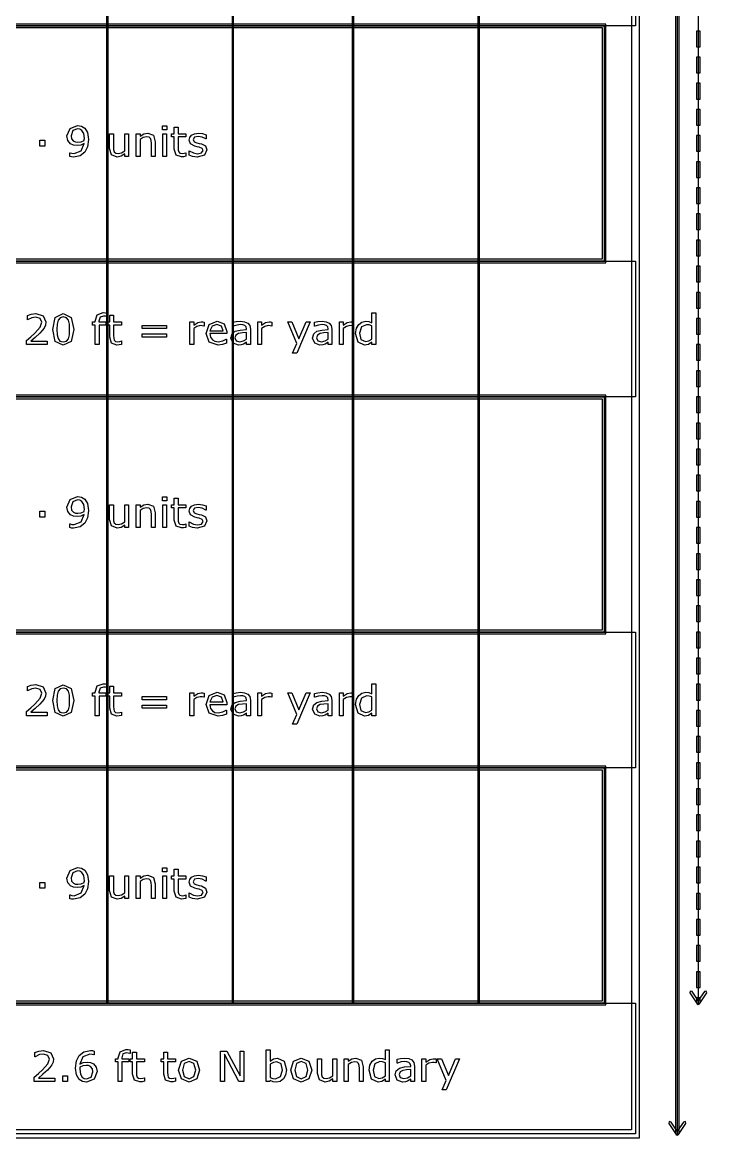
# Model space of a CAD drawing. Extents: x -1 to 182, y 89 to 480.
# Drawn here: x 123 to 157.6, y 345.1 to 401.6 of the extents above; entities that cross this region are included whole.
import ezdxf

# ---------------------------------------------------------------- set-up
doc = ezdxf.new("R2010")
doc.units = 0

msp = doc.modelspace()

# ---------------------------------------------------------------- linework, layer by layer
at = {"layer": 'Layer 1', "color": 7}
for points in [[(94.522277, 464.807125), (94.522277, 345.083318), (154.185743, 345.083318), (154.185743, 464.807125), (94.522277, 464.807125)], [(156.011469, 464.608688), (156.011469, 345.281755), (156.196471, 345.281755), (156.196471, 464.608688), (156.011469, 464.608688)], [(127.224632, 457.72953), (127.224632, 351.89633), (127.304214, 351.89633), (127.304214, 457.72953), (127.224632, 457.72953)], [(133.574624, 457.72953), (133.574624, 351.89633), (133.654206, 351.89633), (133.654206, 457.72953), (133.574624, 457.72953)], [(139.660033, 457.72953), (139.660033, 351.89633), (139.739615, 351.89633), (139.739615, 457.72953), (139.660033, 457.72953)], [(146.010025, 457.72953), (146.010025, 351.89633), (146.089607, 351.89633), (146.089607, 457.72953), (146.010025, 457.72953)], [(96.308212, 401.373351), (152.399808, 401.373351), (152.399808, 389.467116), (96.308212, 389.467116), (96.308212, 401.373351)], [(96.400713, 401.28085), (152.307307, 401.28085), (152.307307, 389.559617), (96.400713, 389.559617), (96.400713, 401.28085)], [(96.308212, 382.587958), (152.399808, 382.587958), (152.399808, 370.681723), (96.308212, 370.681723), (96.308212, 382.587958)], [(96.400713, 382.495457), (152.307307, 382.495457), (152.307307, 370.774224), (96.400713, 370.774224), (96.400713, 382.495457)], [(96.308212, 363.802565), (152.399808, 363.802565), (152.399808, 351.89633), (96.308212, 351.89633), (96.308212, 363.802565)], [(96.400713, 363.710064), (152.307307, 363.710064), (152.307307, 351.988831), (96.400713, 351.988831), (96.400713, 363.710064)]]:
    msp.add_lwpolyline(points, close=True, dxfattribs=at)
for points in [[(94.919151, 464.410251), (153.788869, 464.410251), (153.788869, 345.480192), (94.919151, 345.480192), (94.919151, 464.410251)], [(156.10397, 464.608688), (156.10397, 345.281755)], [(157.162302, 464.608688), (157.162302, 351.89633)], [(127.264423, 457.72953), (127.264423, 351.89633)], [(133.614415, 457.72953), (133.614415, 351.89633)], [(139.699824, 457.72953), (139.699824, 351.89633)], [(146.049816, 457.72953), (146.049816, 351.89633)], [(94.720714, 408.252509), (153.987306, 408.252509), (153.987306, 401.373351), (94.720714, 401.373351), (94.720714, 408.252509)], [(96.215711, 401.465852), (96.215711, 389.374615), (152.492309, 389.374615), (152.492309, 401.465852), (96.215711, 401.465852)], [(157.069801, 401.108768), (157.069801, 400.315019), (157.254803, 400.315019), (157.254803, 401.108768), (157.069801, 401.108768)], [(157.069801, 399.785853), (157.069801, 398.992104), (157.254803, 398.992104), (157.254803, 399.785853), (157.069801, 399.785853)], [(157.069801, 398.462938), (157.069801, 397.669189), (157.254803, 397.669189), (157.254803, 398.462938), (157.069801, 398.462938)], [(157.069801, 397.140023), (157.069801, 396.346274), (157.254803, 396.346274), (157.254803, 397.140023), (157.069801, 397.140023)], [(126.309442, 395.620737), (126.262934, 395.254869), (126.124443, 394.974784), (125.888798, 394.792883), (125.556003, 394.728804), (125.454718, 394.734995), (125.369966, 394.752564), (125.369966, 394.949969), (125.380312, 394.949969), (125.46506, 394.919997), (125.587017, 394.906556), (125.944617, 395.042983), (126.095511, 395.421255), (125.914645, 395.338573), (125.729643, 395.313781), (125.557042, 395.332381), (125.403047, 395.404729), (125.265588, 395.564926), (125.220115, 395.797468), (125.375142, 396.180907), (125.753413, 396.3287), (125.960119, 396.293561), (126.126518, 396.19021), (126.26191, 395.969034), (126.30945, 395.620734), (126.309442, 395.620737)], [(126.100671, 395.665179), (126.067598, 395.922528), (125.976647, 396.073423), (125.872261, 396.139569), (125.751339, 396.160232), (125.515693, 396.067213), (125.429913, 395.805731), (125.457816, 395.645534), (125.551867, 395.537015), (125.654187, 395.493605), (125.77821, 395.48326), (125.941508, 395.504956), (126.096538, 395.568), (126.098654, 395.610376), (126.100771, 395.665153), (126.100671, 395.665179)], [(128.341358, 394.758776), (128.147056, 394.758776), (128.147056, 394.886935), (127.958953, 394.768079), (127.760516, 394.726738), (127.47733, 394.837325), (127.376043, 395.163919), (127.376043, 395.913226), (127.570347, 395.913226), (127.570347, 395.255904), (127.578602, 395.105007), (127.613741, 394.998554), (127.686089, 394.932409), (127.81528, 394.911745), (127.979609, 394.951017), (128.147043, 395.05127), (128.147043, 395.913231), (128.341345, 395.913231), (128.341358, 394.758776)], [(129.689077, 394.758776), (129.494776, 394.758776), (129.494776, 395.416101), (129.485462, 395.564929), (129.451355, 395.674482), (129.376941, 395.738561), (129.250851, 395.760257), (129.084455, 395.720982), (128.918056, 395.620729), (128.918056, 394.758776), (128.723752, 394.758776), (128.723752, 395.913226), (128.918067, 395.913226), (128.918067, 395.78507), (129.106169, 395.902891), (129.305639, 395.945267), (129.590893, 395.83261), (129.689077, 395.508083), (129.689077, 394.758776)], [(130.271988, 396.106496), (130.052879, 396.106496), (130.052879, 396.308034), (130.271988, 396.308034), (130.271988, 396.106496)], [(130.259585, 394.758776), (130.065283, 394.758776), (130.065283, 395.913226), (130.259585, 395.913226), (130.259585, 394.758776)], [(131.243503, 394.769121), (131.123615, 394.745362), (131.008892, 394.736048), (130.740176, 394.831134), (130.648191, 395.136024), (130.648191, 395.749938), (130.516934, 395.749938), (130.516934, 395.913236), (130.648191, 395.913236), (130.648191, 396.245), (130.842495, 396.245), (130.842495, 395.913236), (131.243503, 395.913236), (131.243503, 395.749938), (130.842495, 395.749938), (130.842495, 395.223873), (130.846623, 395.081247), (130.875563, 394.986164), (130.937573, 394.925185), (131.05953, 394.906585), (131.158749, 394.920026), (131.233163, 394.943786), (131.243508, 394.943786), (131.243503, 394.769121)], [(132.302869, 395.091582), (132.17161, 394.832166), (131.815044, 394.730881), (131.579399, 394.760853), (131.400599, 394.828033), (131.400599, 395.046108), (131.410944, 395.046108), (131.615583, 394.93552), (131.831591, 394.895214), (132.032095, 394.936555), (132.104442, 395.066777), (132.065168, 395.170131), (131.914273, 395.230075), (131.805752, 395.251771), (131.68483, 395.278642), (131.468821, 395.396466), (131.405777, 395.588701), (131.434717, 395.723059), (131.524633, 395.835713), (131.671394, 395.912196), (131.871898, 395.941134), (132.08067, 395.915284), (132.257403, 395.854308), (132.257403, 395.646568), (132.247058, 395.646568), (132.066192, 395.738553), (131.857417, 395.776793), (131.677585, 395.735452), (131.604203, 395.61453), (131.648645, 395.507043), (131.789205, 395.448131), (131.909096, 395.42334), (132.020715, 395.400612), (132.229487, 395.29416), (132.302869, 395.091587), (132.302869, 395.091582)], [(124.097695, 395.286907), (123.850683, 395.286907), (123.850683, 395.579396), (124.097695, 395.579396), (124.097695, 395.286907)], [(157.069801, 395.817108), (157.069801, 395.023359), (157.254803, 395.023359), (157.254803, 395.817108), (157.069801, 395.817108)], [(157.069801, 394.494193), (157.069801, 393.700444), (157.254803, 393.700444), (157.254803, 394.494193), (157.069801, 394.494193)], [(157.069801, 393.171278), (157.069801, 392.377529), (157.254803, 392.377529), (157.254803, 393.171278), (157.069801, 393.171278)], [(157.069801, 391.848363), (157.069801, 391.054614), (157.254803, 391.054614), (157.254803, 391.848363), (157.069801, 391.848363)], [(157.069801, 390.525448), (157.069801, 389.731699), (157.254803, 389.731699), (157.254803, 390.525448), (157.069801, 390.525448)], [(94.720714, 389.467116), (153.987306, 389.467116), (153.987306, 382.587958), (94.720714, 382.587958), (94.720714, 389.467116)], [(157.069801, 389.202533), (157.069801, 388.408784), (157.254803, 388.408784), (157.254803, 389.202533), (157.069801, 389.202533)], [(157.069801, 387.879618), (157.069801, 387.085869), (157.254803, 387.085869), (157.254803, 387.879618), (157.069801, 387.879618)], [(127.260806, 386.653855), (127.250461, 386.653855), (127.166744, 386.672455), (127.075794, 386.682801), (126.893893, 386.626992), (126.838082, 386.42752), (126.838082, 386.388246), (127.188448, 386.388246), (127.188448, 386.224948), (126.844284, 386.224948), (126.844284, 385.233788), (126.649979, 385.233788), (126.649979, 386.22494), (126.518722, 386.22494), (126.518722, 386.388238), (126.649979, 386.388238), (126.649979, 386.426478), (126.752299, 386.741705), (127.047888, 386.852292), (127.164678, 386.846101), (127.260796, 386.831629), (127.260806, 386.653855)], [(140.843423, 385.233788), (140.649119, 385.233788), (140.649119, 385.35471), (140.474452, 385.242056), (140.277049, 385.20175), (139.948386, 385.360912), (139.827464, 385.802229), (139.868805, 386.063711), (139.982494, 386.259047), (140.145792, 386.378938), (140.340094, 386.420279), (140.501325, 386.400647), (140.649119, 386.341735), (140.649119, 386.841963), (140.843423, 386.841963), (140.843423, 385.233788)], [(124.221203, 385.233788), (123.179407, 385.233788), (123.179407, 385.449796), (123.396447, 385.63583), (123.600052, 385.820832), (123.871868, 386.125721), (123.94525, 386.370669), (123.865669, 386.557738), (123.645528, 386.62595), (123.441921, 386.592877), (123.227982, 386.491592), (123.217637, 386.491592), (123.217637, 386.708632), (123.412973, 386.774778), (123.650685, 386.80475), (124.02172, 386.690029), (124.156078, 386.381004), (124.13335, 386.216672), (124.068237, 386.073014), (123.973153, 385.946921), (123.841894, 385.809462), (123.613485, 385.598624), (123.393344, 385.410522), (124.2212, 385.410522), (124.221203, 385.233788)], [(125.564787, 386.003767), (125.434562, 385.39502), (125.03252, 385.20175), (124.627377, 385.398118), (124.500253, 386.001698), (124.629446, 386.607347), (125.03252, 386.803715), (125.436631, 386.604246), (125.564787, 386.003767), (125.564787, 386.003767)], [(125.29297, 385.534545), (125.341545, 385.730916), (125.354986, 386.003767), (125.341545, 386.276618), (125.291936, 386.472986), (125.192717, 386.592877), (125.03252, 386.633183), (124.871291, 386.592877), (124.771038, 386.47092), (124.722463, 386.271451), (124.710054, 386.001698), (124.721431, 385.731948), (124.770009, 385.537646), (124.866126, 385.414654), (125.032523, 385.372281), (125.193754, 385.412588), (125.292973, 385.534545), (125.29297, 385.534545)], [(127.983242, 385.244123), (127.863352, 385.220363), (127.748631, 385.21105), (127.479913, 385.306136), (127.38793, 385.611025), (127.38793, 386.22494), (127.256671, 386.22494), (127.256671, 386.388238), (127.38793, 386.388238), (127.38793, 386.720001), (127.582232, 386.720001), (127.582232, 386.388238), (127.983242, 386.388238), (127.983242, 386.22494), (127.582232, 386.22494), (127.582232, 385.698875), (127.58636, 385.556249), (127.615297, 385.461165), (127.67731, 385.400187), (127.799264, 385.381587), (127.898483, 385.395028), (127.972897, 385.418787), (127.983242, 385.418787), (127.983242, 385.244123)], [(132.158693, 386.176365), (132.148347, 386.176365), (132.063599, 386.190838), (131.967481, 386.195997), (131.793848, 386.15569), (131.63262, 386.053371), (131.63262, 385.233788), (131.438315, 385.233788), (131.438315, 386.388238), (131.63262, 386.388238), (131.63262, 386.217706), (131.836224, 386.348963), (132.01709, 386.388238), (132.09047, 386.385142), (132.158685, 386.375855), (132.158693, 386.176365)], [(133.307975, 385.79086), (132.45738, 385.79086), (132.489421, 385.604823), (132.577271, 385.475633), (132.704395, 385.401219), (132.86769, 385.376427), (133.10437, 385.422936), (133.274902, 385.515955), (133.285247, 385.515955), (133.285247, 385.304082), (133.084744, 385.234836), (132.86977, 385.20693), (132.421217, 385.36196), (132.259988, 385.804308), (132.413983, 386.253893), (132.821193, 386.420292), (133.180861, 386.283865), (133.307986, 385.896293), (133.307975, 385.79086)], [(133.118838, 385.939688), (133.041323, 386.176365), (132.810847, 386.260082), (132.561766, 386.168097), (132.45738, 385.939688), (133.118838, 385.939688)], [(134.49963, 385.233788), (134.30636, 385.233788), (134.30636, 385.356777), (134.236082, 385.307167), (134.151333, 385.257558), (134.039711, 385.218286), (133.891918, 385.20175), (133.627335, 385.305101), (133.518813, 385.568652), (133.574624, 385.780525), (133.735853, 385.908681), (133.98907, 385.971726), (134.30636, 385.996517), (134.30636, 386.026489), (134.282601, 386.136045), (134.216455, 386.204257), (134.117236, 386.236296), (133.996314, 386.244551), (133.825782, 386.223887), (133.631478, 386.166009), (133.621133, 386.166009), (133.621133, 386.363412), (133.785463, 386.397519), (133.997338, 386.416119), (134.209211, 386.395456), (134.366307, 386.327241), (134.465526, 386.204252), (134.49963, 386.017184), (134.49963, 385.233788)], [(135.594136, 386.176365), (135.583791, 386.176365), (135.499042, 386.190838), (135.402925, 386.195997), (135.229292, 386.15569), (135.06806, 386.053371), (135.06806, 385.233788), (134.873759, 385.233788), (134.873759, 386.388238), (135.06806, 386.388238), (135.06806, 386.217706), (135.271665, 386.348963), (135.452534, 386.388238), (135.525913, 386.385142), (135.594126, 386.375855), (135.594136, 386.176365)], [(137.519599, 386.388238), (136.845738, 384.807976), (136.637998, 384.807976), (136.852972, 385.289599), (136.393052, 386.388238), (136.603893, 386.388238), (136.958392, 385.532478), (137.315992, 386.388238), (137.519599, 386.388238)], [(138.629607, 385.233788), (138.436337, 385.233788), (138.436337, 385.356777), (138.366056, 385.307167), (138.281307, 385.257558), (138.169688, 385.218286), (138.021892, 385.20175), (137.757309, 385.305101), (137.64879, 385.568652), (137.704598, 385.780525), (137.86583, 385.908681), (138.119044, 385.971726), (138.436337, 385.996517), (138.436337, 386.026489), (138.412577, 386.136045), (138.346432, 386.204257), (138.247213, 386.236296), (138.126288, 386.244551), (137.955756, 386.223887), (137.761455, 386.166009), (137.751109, 386.166009), (137.751109, 386.363412), (137.915439, 386.397519), (138.127312, 386.416119), (138.339185, 386.395456), (138.496281, 386.327241), (138.5955, 386.204252), (138.629607, 386.017184), (138.629607, 385.233788)], [(139.724113, 386.176365), (139.713768, 386.176365), (139.629019, 386.190838), (139.532901, 386.195997), (139.359269, 386.15569), (139.19804, 386.053371), (139.19804, 385.233788), (139.003735, 385.233788), (139.003735, 386.388238), (139.19804, 386.388238), (139.19804, 386.217706), (139.401644, 386.348963), (139.582511, 386.388238), (139.65589, 386.385142), (139.724105, 386.375855), (139.724113, 386.176365)], [(157.069801, 386.556703), (157.069801, 385.762954), (157.254803, 385.762954), (157.254803, 386.556703), (157.069801, 386.556703)], [(130.249766, 386.042007), (129.024003, 386.042007), (129.024003, 386.207371), (130.249766, 386.207371), (130.249766, 386.042007)], [(130.249766, 385.607924), (129.024003, 385.607924), (129.024003, 385.773289), (130.249766, 385.773289), (130.249766, 385.607924)], [(134.30636, 385.518008), (134.30636, 385.839434), (134.096557, 385.82393), (133.906388, 385.793958), (133.770995, 385.719544), (133.719317, 385.582085), (133.779263, 385.432223), (133.962196, 385.382613), (134.149264, 385.421888), (134.30636, 385.518006), (134.30636, 385.518008)], [(138.436337, 385.518008), (138.436337, 385.839434), (138.226531, 385.82393), (138.036362, 385.793958), (137.900969, 385.719544), (137.849293, 385.582085), (137.909237, 385.432223), (138.092173, 385.382613), (138.279241, 385.421888), (138.436337, 385.518006), (138.436337, 385.518008)], [(140.649119, 385.518008), (140.649119, 386.1805), (140.508559, 386.229075), (140.373167, 386.242516), (140.118918, 386.128827), (140.027968, 385.806367), (140.098249, 385.493209), (140.323557, 385.386757), (140.490988, 385.422928), (140.649119, 385.518014), (140.649119, 385.518008)], [(157.069801, 385.233788), (157.069801, 384.440039), (157.254803, 384.440039), (157.254803, 385.233788), (157.069801, 385.233788)], [(157.069801, 383.910873), (157.069801, 383.117124), (157.254803, 383.117124), (157.254803, 383.910873), (157.069801, 383.910873)], [(96.215711, 382.680459), (96.215711, 370.589222), (152.492309, 370.589222), (152.492309, 382.680459), (96.215711, 382.680459)], [(157.069801, 382.587958), (157.069801, 381.794209), (157.254803, 381.794209), (157.254803, 382.587958), (157.069801, 382.587958)], [(157.069801, 381.265043), (157.069801, 380.471294), (157.254803, 380.471294), (157.254803, 381.265043), (157.069801, 381.265043)], [(157.069801, 379.942128), (157.069801, 379.148379), (157.254803, 379.148379), (157.254803, 379.942128), (157.069801, 379.942128)], [(157.069801, 378.619213), (157.069801, 377.825464), (157.254803, 377.825464), (157.254803, 378.619213), (157.069801, 378.619213)], [(126.309442, 376.835344), (126.262934, 376.469476), (126.124443, 376.189391), (125.888798, 376.00749), (125.556003, 375.943411), (125.454718, 375.949602), (125.369966, 375.967171), (125.369966, 376.164576), (125.380312, 376.164576), (125.46506, 376.134604), (125.587017, 376.121163), (125.944617, 376.25759), (126.095511, 376.635862), (125.914645, 376.55318), (125.729643, 376.528388), (125.557042, 376.546988), (125.403047, 376.619336), (125.265588, 376.779533), (125.220115, 377.012075), (125.375142, 377.395514), (125.753413, 377.543307), (125.960119, 377.508168), (126.126518, 377.404817), (126.26191, 377.183641), (126.30945, 376.835341), (126.309442, 376.835344)], [(126.100671, 376.879786), (126.067598, 377.137135), (125.976647, 377.28803), (125.872261, 377.354176), (125.751339, 377.374839), (125.515693, 377.28182), (125.429913, 377.020338), (125.457816, 376.860141), (125.551867, 376.751622), (125.654187, 376.708212), (125.77821, 376.697867), (125.941508, 376.719563), (126.096538, 376.782607), (126.098654, 376.824983), (126.100771, 376.87976), (126.100671, 376.879786)], [(130.271988, 377.321103), (130.052879, 377.321103), (130.052879, 377.522641), (130.271988, 377.522641), (130.271988, 377.321103)], [(131.243503, 375.983728), (131.123615, 375.959969), (131.008892, 375.950655), (130.740176, 376.045741), (130.648191, 376.350631), (130.648191, 376.964545), (130.516934, 376.964545), (130.516934, 377.127843), (130.648191, 377.127843), (130.648191, 377.459607), (130.842495, 377.459607), (130.842495, 377.127843), (131.243503, 377.127843), (131.243503, 376.964545), (130.842495, 376.964545), (130.842495, 376.43848), (130.846623, 376.295854), (130.875563, 376.200771), (130.937573, 376.139792), (131.05953, 376.121192), (131.158749, 376.134633), (131.233163, 376.158393), (131.243508, 376.158393), (131.243503, 375.983728)], [(157.069801, 377.296298), (157.069801, 376.502549), (157.254803, 376.502549), (157.254803, 377.296298), (157.069801, 377.296298)], [(124.097695, 376.501514), (123.850683, 376.501514), (123.850683, 376.794003), (124.097695, 376.794003), (124.097695, 376.501514)], [(128.341358, 375.973383), (128.147056, 375.973383), (128.147056, 376.101542), (127.958953, 375.982686), (127.760516, 375.941345), (127.47733, 376.051932), (127.376043, 376.378526), (127.376043, 377.127833), (127.570347, 377.127833), (127.570347, 376.470511), (127.578602, 376.319614), (127.613741, 376.213161), (127.686089, 376.147016), (127.81528, 376.126352), (127.979609, 376.165624), (128.147043, 376.265877), (128.147043, 377.127838), (128.341345, 377.127838), (128.341358, 375.973383)], [(129.689077, 375.973383), (129.494776, 375.973383), (129.494776, 376.630708), (129.485462, 376.779536), (129.451355, 376.889089), (129.376941, 376.953168), (129.250851, 376.974864), (129.084455, 376.935589), (128.918056, 376.835336), (128.918056, 375.973383), (128.723752, 375.973383), (128.723752, 377.127833), (128.918067, 377.127833), (128.918067, 376.999677), (129.106169, 377.117498), (129.305639, 377.159874), (129.590893, 377.047217), (129.689077, 376.72269), (129.689077, 375.973383)], [(130.259585, 375.973383), (130.065283, 375.973383), (130.065283, 377.127833), (130.259585, 377.127833), (130.259585, 375.973383)], [(132.302869, 376.306189), (132.17161, 376.046773), (131.815044, 375.945488), (131.579399, 375.97546), (131.400599, 376.04264), (131.400599, 376.260715), (131.410944, 376.260715), (131.615583, 376.150127), (131.831591, 376.109821), (132.032095, 376.151162), (132.104442, 376.281384), (132.065168, 376.384738), (131.914273, 376.444682), (131.805752, 376.466378), (131.68483, 376.493249), (131.468821, 376.611073), (131.405777, 376.803308), (131.434717, 376.937666), (131.524633, 377.05032), (131.671394, 377.126803), (131.871898, 377.155741), (132.08067, 377.129891), (132.257403, 377.068915), (132.257403, 376.861175), (132.247058, 376.861175), (132.066192, 376.95316), (131.857417, 376.9914), (131.677585, 376.950059), (131.604203, 376.829137), (131.648645, 376.72165), (131.789205, 376.662738), (131.909096, 376.637947), (132.020715, 376.615219), (132.229487, 376.508767), (132.302869, 376.306194), (132.302869, 376.306189)], [(157.069801, 375.973383), (157.069801, 375.179634), (157.254803, 375.179634), (157.254803, 375.973383), (157.069801, 375.973383)], [(157.069801, 374.650468), (157.069801, 373.856719), (157.254803, 373.856719), (157.254803, 374.650468), (157.069801, 374.650468)], [(157.069801, 373.327553), (157.069801, 372.533804), (157.254803, 372.533804), (157.254803, 373.327553), (157.069801, 373.327553)], [(157.069801, 372.004638), (157.069801, 371.210889), (157.254803, 371.210889), (157.254803, 372.004638), (157.069801, 372.004638)], [(94.720714, 370.681723), (153.987306, 370.681723), (153.987306, 363.802565), (94.720714, 363.802565), (94.720714, 370.681723)], [(157.069801, 370.681723), (157.069801, 369.887974), (157.254803, 369.887974), (157.254803, 370.681723), (157.069801, 370.681723)], [(157.069801, 369.358808), (157.069801, 368.565059), (157.254803, 368.565059), (157.254803, 369.358808), (157.069801, 369.358808)], [(124.221203, 366.448395), (123.179407, 366.448395), (123.179407, 366.664403), (123.396447, 366.850437), (123.600052, 367.035439), (123.871868, 367.340328), (123.94525, 367.585276), (123.865669, 367.772345), (123.645528, 367.840557), (123.441921, 367.807484), (123.227982, 367.706199), (123.217637, 367.706199), (123.217637, 367.923239), (123.412973, 367.989385), (123.650685, 368.019357), (124.02172, 367.904636), (124.156078, 367.595611), (124.13335, 367.431279), (124.068237, 367.287621), (123.973153, 367.161528), (123.841894, 367.024069), (123.613485, 366.813231), (123.393344, 366.625129), (124.2212, 366.625129), (124.221203, 366.448395)], [(125.564787, 367.218374), (125.434562, 366.609627), (125.03252, 366.416357), (124.627377, 366.612725), (124.500253, 367.216305), (124.629446, 367.821954), (125.03252, 368.018322), (125.436631, 367.818853), (125.564787, 367.218374), (125.564787, 367.218374)], [(125.29297, 366.749152), (125.341545, 366.945523), (125.354986, 367.218374), (125.341545, 367.491225), (125.291936, 367.687593), (125.192717, 367.807484), (125.03252, 367.84779), (124.871291, 367.807484), (124.771038, 367.685527), (124.722463, 367.486058), (124.710054, 367.216305), (124.721431, 366.946555), (124.770009, 366.752253), (124.866126, 366.629261), (125.032523, 366.586888), (125.193754, 366.627195), (125.292973, 366.749152), (125.29297, 366.749152)], [(127.260806, 367.868462), (127.250461, 367.868462), (127.166744, 367.887062), (127.075794, 367.897408), (126.893893, 367.841599), (126.838082, 367.642127), (126.838082, 367.602853), (127.188448, 367.602853), (127.188448, 367.439555), (126.844284, 367.439555), (126.844284, 366.448395), (126.649979, 366.448395), (126.649979, 367.439547), (126.518722, 367.439547), (126.518722, 367.602845), (126.649979, 367.602845), (126.649979, 367.641085), (126.752299, 367.956312), (127.047888, 368.066899), (127.164678, 368.060708), (127.260796, 368.046236), (127.260806, 367.868462)], [(127.983242, 366.45873), (127.863352, 366.43497), (127.748631, 366.425657), (127.479913, 366.520743), (127.38793, 366.825632), (127.38793, 367.439547), (127.256671, 367.439547), (127.256671, 367.602845), (127.38793, 367.602845), (127.38793, 367.934608), (127.582232, 367.934608), (127.582232, 367.602845), (127.983242, 367.602845), (127.983242, 367.439547), (127.582232, 367.439547), (127.582232, 366.913482), (127.58636, 366.770856), (127.615297, 366.675772), (127.67731, 366.614794), (127.799264, 366.596194), (127.898483, 366.609635), (127.972897, 366.633394), (127.983242, 366.633394), (127.983242, 366.45873)], [(133.307975, 367.005467), (132.45738, 367.005467), (132.489421, 366.81943), (132.577271, 366.69024), (132.704395, 366.615826), (132.86769, 366.591034), (133.10437, 366.637543), (133.274902, 366.730562), (133.285247, 366.730562), (133.285247, 366.518689), (133.084744, 366.449443), (132.86977, 366.421537), (132.421217, 366.576567), (132.259988, 367.018915), (132.413983, 367.4685), (132.821193, 367.634899), (133.180861, 367.498472), (133.307986, 367.1109), (133.307975, 367.005467)], [(134.49963, 366.448395), (134.30636, 366.448395), (134.30636, 366.571384), (134.236082, 366.521774), (134.151333, 366.472165), (134.039711, 366.432893), (133.891918, 366.416357), (133.627335, 366.519708), (133.518813, 366.783259), (133.574624, 366.995132), (133.735853, 367.123288), (133.98907, 367.186333), (134.30636, 367.211124), (134.30636, 367.241096), (134.282601, 367.350652), (134.216455, 367.418864), (134.117236, 367.450903), (133.996314, 367.459158), (133.825782, 367.438494), (133.631478, 367.380616), (133.621133, 367.380616), (133.621133, 367.578019), (133.785463, 367.612126), (133.997338, 367.630726), (134.209211, 367.610063), (134.366307, 367.541848), (134.465526, 367.418859), (134.49963, 367.231791), (134.49963, 366.448395)], [(138.629607, 366.448395), (138.436337, 366.448395), (138.436337, 366.571384), (138.366056, 366.521774), (138.281307, 366.472165), (138.169688, 366.432893), (138.021892, 366.416357), (137.757309, 366.519708), (137.64879, 366.783259), (137.704598, 366.995132), (137.86583, 367.123288), (138.119044, 367.186333), (138.436337, 367.211124), (138.436337, 367.241096), (138.412577, 367.350652), (138.346432, 367.418864), (138.247213, 367.450903), (138.126288, 367.459158), (137.955756, 367.438494), (137.761455, 367.380616), (137.751109, 367.380616), (137.751109, 367.578019), (137.915439, 367.612126), (138.127312, 367.630726), (138.339185, 367.610063), (138.496281, 367.541848), (138.5955, 367.418859), (138.629607, 367.231791), (138.629607, 366.448395)], [(140.843423, 366.448395), (140.649119, 366.448395), (140.649119, 366.569317), (140.474452, 366.456663), (140.277049, 366.416357), (139.948386, 366.575519), (139.827464, 367.016836), (139.868805, 367.278318), (139.982494, 367.473654), (140.145792, 367.593545), (140.340094, 367.634886), (140.501325, 367.615254), (140.649119, 367.556342), (140.649119, 368.05657), (140.843423, 368.05657), (140.843423, 366.448395)], [(157.069801, 368.035893), (157.069801, 367.242144), (157.254803, 367.242144), (157.254803, 368.035893), (157.069801, 368.035893)], [(130.249766, 367.256614), (129.024003, 367.256614), (129.024003, 367.421978), (130.249766, 367.421978), (130.249766, 367.256614)], [(132.158693, 367.390972), (132.148347, 367.390972), (132.063599, 367.405445), (131.967481, 367.410604), (131.793848, 367.370297), (131.63262, 367.267978), (131.63262, 366.448395), (131.438315, 366.448395), (131.438315, 367.602845), (131.63262, 367.602845), (131.63262, 367.432313), (131.836224, 367.56357), (132.01709, 367.602845), (132.09047, 367.599749), (132.158685, 367.590462), (132.158693, 367.390972)], [(133.118838, 367.154295), (133.041323, 367.390972), (132.810847, 367.474689), (132.561766, 367.382704), (132.45738, 367.154295), (133.118838, 367.154295)], [(134.30636, 366.732615), (134.30636, 367.054041), (134.096557, 367.038537), (133.906388, 367.008565), (133.770995, 366.934151), (133.719317, 366.796692), (133.779263, 366.64683), (133.962196, 366.59722), (134.149264, 366.636495), (134.30636, 366.732613), (134.30636, 366.732615)], [(135.594136, 367.390972), (135.583791, 367.390972), (135.499042, 367.405445), (135.402925, 367.410604), (135.229292, 367.370297), (135.06806, 367.267978), (135.06806, 366.448395), (134.873759, 366.448395), (134.873759, 367.602845), (135.06806, 367.602845), (135.06806, 367.432313), (135.271665, 367.56357), (135.452534, 367.602845), (135.525913, 367.599749), (135.594126, 367.590462), (135.594136, 367.390972)], [(137.519599, 367.602845), (136.845738, 366.022583), (136.637998, 366.022583), (136.852972, 366.504206), (136.393052, 367.602845), (136.603893, 367.602845), (136.958392, 366.747085), (137.315992, 367.602845), (137.519599, 367.602845)], [(138.436337, 366.732615), (138.436337, 367.054041), (138.226531, 367.038537), (138.036362, 367.008565), (137.900969, 366.934151), (137.849293, 366.796692), (137.909237, 366.64683), (138.092173, 366.59722), (138.279241, 366.636495), (138.436337, 366.732613), (138.436337, 366.732615)], [(139.724113, 367.390972), (139.713768, 367.390972), (139.629019, 367.405445), (139.532901, 367.410604), (139.359269, 367.370297), (139.19804, 367.267978), (139.19804, 366.448395), (139.003735, 366.448395), (139.003735, 367.602845), (139.19804, 367.602845), (139.19804, 367.432313), (139.401644, 367.56357), (139.582511, 367.602845), (139.65589, 367.599749), (139.724105, 367.590462), (139.724113, 367.390972)], [(140.649119, 366.732615), (140.649119, 367.395107), (140.508559, 367.443682), (140.373167, 367.457123), (140.118918, 367.343434), (140.027968, 367.020974), (140.098249, 366.707816), (140.323557, 366.601364), (140.490988, 366.637535), (140.649119, 366.732621), (140.649119, 366.732615)], [(130.249766, 366.822531), (129.024003, 366.822531), (129.024003, 366.987896), (130.249766, 366.987896), (130.249766, 366.822531)], [(157.069801, 366.712978), (157.069801, 365.919229), (157.254803, 365.919229), (157.254803, 366.712978), (157.069801, 366.712978)], [(157.069801, 365.390063), (157.069801, 364.596314), (157.254803, 364.596314), (157.254803, 365.390063), (157.069801, 365.390063)], [(96.215711, 363.895066), (96.215711, 351.803829), (152.492309, 351.803829), (152.492309, 363.895066), (96.215711, 363.895066)], [(157.069801, 364.067148), (157.069801, 363.273399), (157.254803, 363.273399), (157.254803, 364.067148), (157.069801, 364.067148)], [(157.069801, 362.744233), (157.069801, 361.950484), (157.254803, 361.950484), (157.254803, 362.744233), (157.069801, 362.744233)], [(157.069801, 361.421318), (157.069801, 360.627569), (157.254803, 360.627569), (157.254803, 361.421318), (157.069801, 361.421318)], [(157.069801, 360.098403), (157.069801, 359.304654), (157.254803, 359.304654), (157.254803, 360.098403), (157.069801, 360.098403)], [(126.309442, 358.049964), (126.262934, 357.684096), (126.124443, 357.404011), (125.888798, 357.222111), (125.556003, 357.158031), (125.454718, 357.164223), (125.369966, 357.181791), (125.369966, 357.379196), (125.380312, 357.379196), (125.46506, 357.349224), (125.587017, 357.335783), (125.944617, 357.47221), (126.095511, 357.850482), (125.914645, 357.7678), (125.729643, 357.743008), (125.557042, 357.761609), (125.403047, 357.833956), (125.265588, 357.994153), (125.220115, 358.226695), (125.375142, 358.610134), (125.753413, 358.757928), (125.960119, 358.722788), (126.126518, 358.619437), (126.26191, 358.398261), (126.30945, 358.049962), (126.309442, 358.049964)], [(126.100671, 358.094406), (126.067598, 358.351756), (125.976647, 358.50265), (125.872261, 358.568796), (125.751339, 358.58946), (125.515693, 358.49644), (125.429913, 358.234958), (125.457816, 358.074761), (125.551867, 357.966242), (125.654187, 357.922832), (125.77821, 357.912487), (125.941508, 357.934183), (126.096538, 357.997228), (126.098654, 358.039603), (126.100771, 358.09438), (126.100671, 358.094406)], [(130.271988, 358.53571), (130.052879, 358.53571), (130.052879, 358.737248), (130.271988, 358.737248), (130.271988, 358.53571)], [(131.243503, 357.198335), (131.123615, 357.174576), (131.008892, 357.165262), (130.740176, 357.260348), (130.648191, 357.565238), (130.648191, 358.179152), (130.516934, 358.179152), (130.516934, 358.34245), (130.648191, 358.34245), (130.648191, 358.674214), (130.842495, 358.674214), (130.842495, 358.34245), (131.243503, 358.34245), (131.243503, 358.179152), (130.842495, 358.179152), (130.842495, 357.653087), (130.846623, 357.510461), (130.875563, 357.415378), (130.937573, 357.354399), (131.05953, 357.335799), (131.158749, 357.34924), (131.233163, 357.373), (131.243508, 357.373), (131.243503, 357.198335)], [(157.069801, 358.775488), (157.069801, 357.981739), (157.254803, 357.981739), (157.254803, 358.775488), (157.069801, 358.775488)], [(128.341358, 357.18799), (128.147056, 357.18799), (128.147056, 357.316149), (127.958953, 357.197293), (127.760516, 357.155952), (127.47733, 357.266539), (127.376043, 357.593133), (127.376043, 358.34244), (127.570347, 358.34244), (127.570347, 357.685118), (127.578602, 357.534221), (127.613741, 357.427768), (127.686089, 357.361623), (127.81528, 357.340959), (127.979609, 357.380231), (128.147043, 357.480484), (128.147043, 358.342445), (128.341345, 358.342445), (128.341358, 357.18799)], [(129.689077, 357.18799), (129.494776, 357.18799), (129.494776, 357.845315), (129.485462, 357.994143), (129.451355, 358.103696), (129.376941, 358.167775), (129.250851, 358.189471), (129.084455, 358.150196), (128.918056, 358.049943), (128.918056, 357.18799), (128.723752, 357.18799), (128.723752, 358.34244), (128.918067, 358.34244), (128.918067, 358.214284), (129.106169, 358.332105), (129.305639, 358.374481), (129.590893, 358.261824), (129.689077, 357.937297), (129.689077, 357.18799)], [(130.259585, 357.18799), (130.065283, 357.18799), (130.065283, 358.34244), (130.259585, 358.34244), (130.259585, 357.18799)], [(132.302869, 357.520796), (132.17161, 357.26138), (131.815044, 357.160095), (131.579399, 357.190067), (131.400599, 357.257247), (131.400599, 357.475322), (131.410944, 357.475322), (131.615583, 357.364734), (131.831591, 357.324428), (132.032095, 357.365769), (132.104442, 357.495991), (132.065168, 357.599345), (131.914273, 357.659289), (131.805752, 357.680985), (131.68483, 357.707856), (131.468821, 357.82568), (131.405777, 358.017915), (131.434717, 358.152273), (131.524633, 358.264927), (131.671394, 358.34141), (131.871898, 358.370348), (132.08067, 358.344498), (132.257403, 358.283522), (132.257403, 358.075782), (132.247058, 358.075782), (132.066192, 358.167767), (131.857417, 358.206007), (131.677585, 358.164666), (131.604203, 358.043744), (131.648645, 357.936257), (131.789205, 357.877345), (131.909096, 357.852554), (132.020715, 357.829826), (132.229487, 357.723374), (132.302869, 357.520801), (132.302869, 357.520796)], [(124.097695, 357.716135), (123.850683, 357.716135), (123.850683, 358.008623), (124.097695, 358.008623), (124.097695, 357.716135)], [(157.069801, 357.452573), (157.069801, 356.658824), (157.254803, 356.658824), (157.254803, 357.452573), (157.069801, 357.452573)], [(157.069801, 356.129658), (157.069801, 355.335909), (157.254803, 355.335909), (157.254803, 356.129658), (157.069801, 356.129658)], [(157.069801, 354.806743), (157.069801, 354.012994), (157.254803, 354.012994), (157.254803, 354.806743), (157.069801, 354.806743)], [(157.069801, 353.483828), (157.069801, 352.690079), (157.254803, 352.690079), (157.254803, 353.483828), (157.069801, 353.483828)], [(156.753542, 352.509729), (156.73391, 352.413611), (157.10443, 351.857574), (157.162307, 351.826518), (157.220185, 351.857574), (157.590704, 352.413611), (157.571072, 352.509729), (157.474954, 352.490599), (157.162302, 352.021904), (156.84966, 352.490607), (156.753542, 352.509737), (156.753542, 352.509729)], [(94.720714, 351.89633), (153.987306, 351.89633), (153.987306, 345.281755), (94.720714, 345.281755), (94.720714, 351.89633)], [(157.069801, 352.160913), (157.069801, 351.89633), (157.254803, 351.89633), (157.254803, 352.160913), (157.069801, 352.160913)], [(128.415772, 349.347665), (128.405427, 349.347665), (128.32171, 349.366266), (128.230759, 349.376611), (128.048859, 349.320802), (127.99305, 349.121331), (127.99305, 349.082056), (128.343414, 349.082056), (128.343414, 348.918758), (127.999249, 348.918758), (127.999249, 347.927585), (127.804948, 347.927585), (127.804948, 348.918737), (127.673688, 348.918737), (127.673688, 349.082035), (127.804948, 349.082035), (127.804948, 349.120275), (127.907267, 349.435502), (128.202854, 349.546089), (128.319644, 349.539898), (128.415761, 349.525426), (128.415772, 349.347665)], [(124.606189, 347.927585), (123.564394, 347.927585), (123.564394, 348.143593), (123.781437, 348.329627), (123.985041, 348.514629), (124.256858, 348.819518), (124.33024, 349.064466), (124.250656, 349.251535), (124.030515, 349.319747), (123.82691, 349.286674), (123.612971, 349.185389), (123.602626, 349.185389), (123.602626, 349.402429), (123.797962, 349.468575), (124.035672, 349.498547), (124.40671, 349.383826), (124.541068, 349.074801), (124.51834, 348.910469), (124.453229, 348.766811), (124.358143, 348.640718), (124.226886, 348.503259), (123.998477, 348.292421), (123.778336, 348.104319), (124.606189, 348.104319), (124.606189, 347.927585)], [(126.74456, 348.426779), (126.58953, 348.04334), (126.211258, 347.895547), (126.004553, 347.930686), (125.840223, 348.035072), (125.702764, 348.262449), (125.655221, 348.603513), (125.698629, 348.96628), (125.839188, 349.247399), (126.0738, 349.4293), (126.408661, 349.495446), (126.510981, 349.490286), (126.594697, 349.471686), (126.594697, 349.274281), (126.584352, 349.274281), (126.496503, 349.303221), (126.377647, 349.317693), (126.023145, 349.178166), (125.86915, 348.802995), (126.039682, 348.882579), (126.235018, 348.910482), (126.407619, 348.891882), (126.561614, 348.819534), (126.698038, 348.660371), (126.744549, 348.426795), (126.74456, 348.426779)], [(129.138208, 347.937933), (129.01832, 347.914173), (128.903597, 347.90486), (128.634881, 347.999946), (128.542896, 348.304835), (128.542896, 348.91875), (128.411639, 348.91875), (128.411639, 349.082048), (128.542896, 349.082048), (128.542896, 349.413811), (128.7372, 349.413811), (128.7372, 349.082048), (129.138208, 349.082048), (129.138208, 348.91875), (128.7372, 348.91875), (128.7372, 348.392685), (128.741328, 348.250059), (128.770268, 348.154976), (128.832278, 348.093997), (128.954235, 348.075397), (129.053454, 348.088838), (129.127868, 348.112597), (129.138213, 348.112597), (129.138208, 347.937933)], [(130.716403, 347.937933), (130.596515, 347.914173), (130.481795, 347.90486), (130.213076, 347.999946), (130.121091, 348.304835), (130.121091, 348.91875), (129.989834, 348.91875), (129.989834, 349.082048), (130.121091, 349.082048), (130.121091, 349.413811), (130.315396, 349.413811), (130.315396, 349.082048), (130.716403, 349.082048), (130.716403, 348.91875), (130.315396, 348.91875), (130.315396, 348.392685), (130.319523, 348.250059), (130.348463, 348.154976), (130.410474, 348.093997), (130.532431, 348.075397), (130.631649, 348.088838), (130.706063, 348.112597), (130.716408, 348.112597), (130.716403, 347.937933)], [(131.934932, 348.504307), (131.79024, 348.058855), (131.402665, 347.89556), (131.013027, 348.058855), (130.869366, 348.504307), (131.013027, 348.949756), (131.402665, 349.114089), (131.79024, 348.949756), (131.934932, 348.504307), (131.934932, 348.504307)], [(134.16942, 347.927585), (133.916204, 347.927585), (133.186534, 349.304245), (133.186534, 347.927585), (132.995333, 347.927585), (132.995333, 349.466508), (133.312624, 349.466508), (133.978217, 348.209739), (133.978217, 349.466508), (134.16942, 349.466508), (134.16942, 347.927585)], [(136.32329, 348.513594), (136.281949, 348.253146), (136.172396, 348.058842), (136.011164, 347.935853), (135.817894, 347.895547), (135.64633, 347.919306), (135.501635, 347.981319), (135.489234, 347.927585), (135.307333, 347.927585), (135.307333, 349.535755), (135.501635, 349.535755), (135.501635, 348.961112), (135.675268, 349.070666), (135.881973, 349.114076), (136.204434, 348.95698), (136.32329, 348.513594), (136.32329, 348.513594)], [(137.610031, 348.504307), (137.465339, 348.058855), (137.077764, 347.89556), (136.688126, 348.058855), (136.544465, 348.504307), (136.688126, 348.949756), (137.077764, 349.114089), (137.465339, 348.949756), (137.610031, 348.504307), (137.610031, 348.504307)], [(138.867835, 347.927585), (138.67353, 347.927585), (138.67353, 348.055744), (138.48543, 347.936888), (138.286993, 347.895547), (138.003805, 348.006134), (137.90252, 348.332728), (137.90252, 349.082035), (138.096824, 349.082035), (138.096824, 348.424713), (138.105079, 348.273816), (138.140218, 348.167363), (138.212566, 348.101218), (138.341757, 348.080554), (138.506086, 348.119826), (138.673517, 348.220079), (138.673517, 349.08204), (138.867822, 349.08204), (138.867835, 347.927585)], [(140.215554, 347.927585), (140.02125, 347.927585), (140.02125, 348.58491), (140.011963, 348.733738), (139.977856, 348.843291), (139.903442, 348.90737), (139.777352, 348.929066), (139.610953, 348.889791), (139.444557, 348.789538), (139.444557, 347.927585), (139.250253, 347.927585), (139.250253, 349.082035), (139.444557, 349.082035), (139.444557, 348.953879), (139.632657, 349.0717), (139.832129, 349.114076), (140.117381, 349.001419), (140.215568, 348.676892), (140.215554, 347.927585)], [(141.526066, 347.927585), (141.331764, 347.927585), (141.331764, 348.048507), (141.157097, 347.935853), (140.959694, 347.895547), (140.631032, 348.054709), (140.510109, 348.496026), (140.551451, 348.757508), (140.665139, 348.952844), (140.828435, 349.072735), (141.022739, 349.114076), (141.183968, 349.094444), (141.331764, 349.035532), (141.331764, 349.53576), (141.526066, 349.53576), (141.526066, 347.927585)], [(142.805573, 347.927585), (142.612303, 347.927585), (142.612303, 348.050574), (142.542025, 348.000964), (142.457274, 347.951355), (142.345654, 347.912083), (142.197861, 347.895547), (141.933278, 347.998898), (141.824756, 348.262449), (141.880567, 348.474322), (142.041796, 348.602478), (142.29501, 348.665523), (142.612303, 348.690314), (142.612303, 348.720286), (142.588544, 348.829842), (142.522398, 348.898054), (142.423179, 348.930093), (142.302257, 348.938348), (142.131725, 348.917684), (141.937421, 348.859806), (141.927076, 348.859806), (141.927076, 349.057209), (142.091406, 349.091316), (142.303278, 349.109916), (142.515151, 349.089253), (142.672247, 349.021038), (142.771466, 348.898049), (142.805573, 348.710981), (142.805573, 347.927585)], [(143.900079, 348.870162), (143.889734, 348.870162), (143.804983, 348.884635), (143.708865, 348.889794), (143.535232, 348.849487), (143.374003, 348.747168), (143.374003, 347.927585), (143.179699, 347.927585), (143.179699, 349.082035), (143.374003, 349.082035), (143.374003, 348.911503), (143.577608, 349.04276), (143.758474, 349.082035), (143.831856, 349.078939), (143.900069, 349.069652), (143.900079, 348.870162)], [(145.0814, 349.082035), (144.407541, 347.501773), (144.199801, 347.501773), (144.414775, 347.983396), (143.954856, 349.082035), (144.165697, 349.082035), (144.520196, 348.226275), (144.877795, 349.082035), (145.0814, 349.082035)], [(126.534753, 348.418524), (126.505813, 348.577687), (126.412796, 348.68724), (126.307376, 348.73065), (126.186454, 348.740995), (126.023156, 348.720331), (125.868129, 348.656255), (125.865033, 348.611813), (125.863975, 348.559102), (125.897047, 348.300721), (125.990064, 348.151893), (126.092384, 348.084713), (126.213306, 348.064049), (126.448952, 348.154999), (126.534735, 348.418548), (126.534753, 348.418524)], [(131.734428, 348.504307), (131.646579, 348.837102), (131.402665, 348.946656), (131.156688, 348.837102), (131.06987, 348.504307), (131.15772, 348.17461), (131.402665, 348.062991), (131.645544, 348.173578), (131.734428, 348.504307), (131.734428, 348.504307)], [(136.122786, 348.508435), (136.054574, 348.821595), (135.83443, 348.929082), (135.662867, 348.891874), (135.501635, 348.797822), (135.501635, 348.136365), (135.64323, 348.084689), (135.778622, 348.070216), (136.030801, 348.175637), (136.122786, 348.508432), (136.122786, 348.508435)], [(137.409527, 348.504307), (137.321678, 348.837102), (137.077764, 348.946656), (136.831787, 348.837102), (136.744969, 348.504307), (136.832818, 348.17461), (137.077764, 348.062991), (137.320643, 348.173578), (137.409527, 348.504307), (137.409527, 348.504307)], [(141.331764, 348.211805), (141.331764, 348.874297), (141.191204, 348.922872), (141.055812, 348.936313), (140.801563, 348.822624), (140.710613, 348.500164), (140.780894, 348.187006), (141.006203, 348.080554), (141.173633, 348.116725), (141.331764, 348.211811), (141.331764, 348.211805)], [(142.612303, 348.211805), (142.612303, 348.533231), (142.402497, 348.517727), (142.212328, 348.487755), (142.076936, 348.413341), (142.02526, 348.275882), (142.085204, 348.12602), (142.268139, 348.07641), (142.455207, 348.115685), (142.612303, 348.211803), (142.612303, 348.211805)], [(125.252145, 347.927585), (125.005133, 347.927585), (125.005133, 348.22214), (125.252145, 348.22214), (125.252145, 347.927585)], [(155.69521, 345.895154), (155.675578, 345.799036), (156.046098, 345.242999), (156.103975, 345.211943), (156.161853, 345.242999), (156.532372, 345.799036), (156.51274, 345.895154), (156.416622, 345.876024), (156.10397, 345.407329), (155.791328, 345.876032), (155.69521, 345.895162), (155.69521, 345.895154)]]:
    msp.add_lwpolyline(points, dxfattribs=at)

doc.saveas('drawing.dxf')
